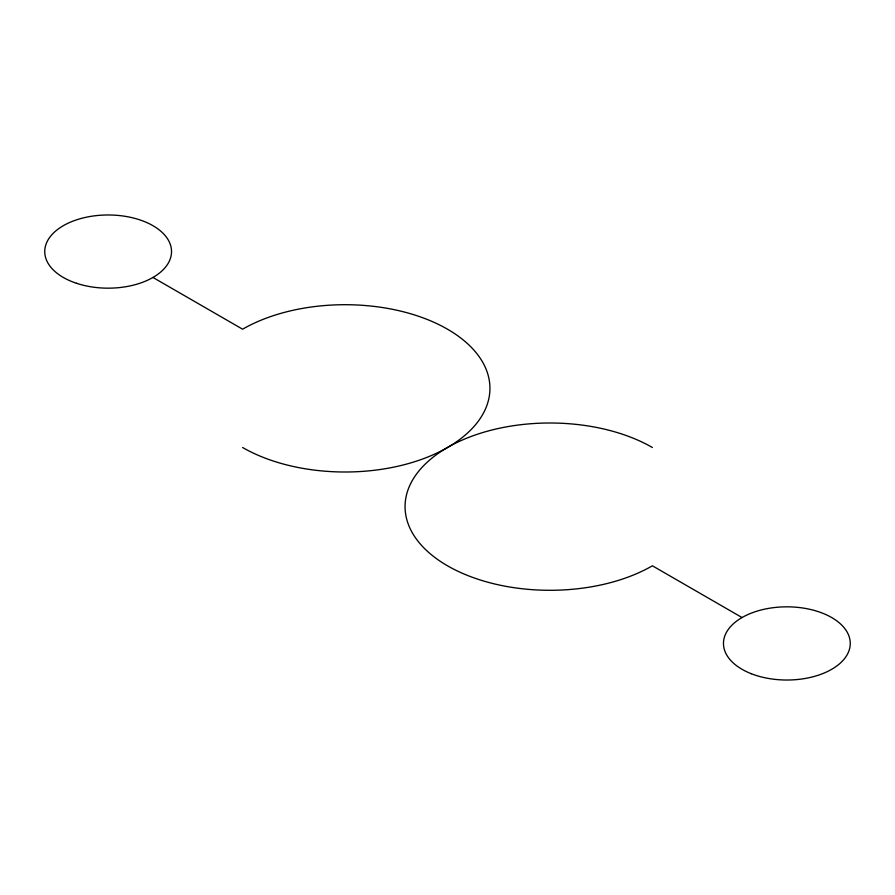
<?xml version="1.0" encoding="UTF-8"?>
<svg xmlns="http://www.w3.org/2000/svg" width="895" height="895" viewBox="0 0 895 895"><rect width="100%" height="100%" fill="white"/><g stroke="black" fill="none" stroke-linecap="round" stroke-linejoin="round"><path stroke-width="1.34" d="M152.956 277.45L242.601 329.203A144.889 83.649 0 0 1 447.5 329.203A144.889 83.649 0 0 1 447.5 447.5A144.889 83.649 0 0 0 447.5 565.797A144.889 83.649 0 0 0 652.399 565.797L742.044 617.55M652.399 447.5A144.889 83.649 0 0 0 447.5 447.5A144.889 83.649 0 0 1 242.601 447.5M751.33 673.734A63.388 36.594 0 0 0 850.093 646.045A63.388 36.594 0 0 0 759.161 610.513A63.388 36.594 0 0 0 751.33 673.734M76.444 283.267A63.388 36.594 0 0 0 171.527 251.573A63.388 36.594 0 0 0 76.444 219.879A63.388 36.594 0 0 0 76.444 283.267"/></g></svg>
